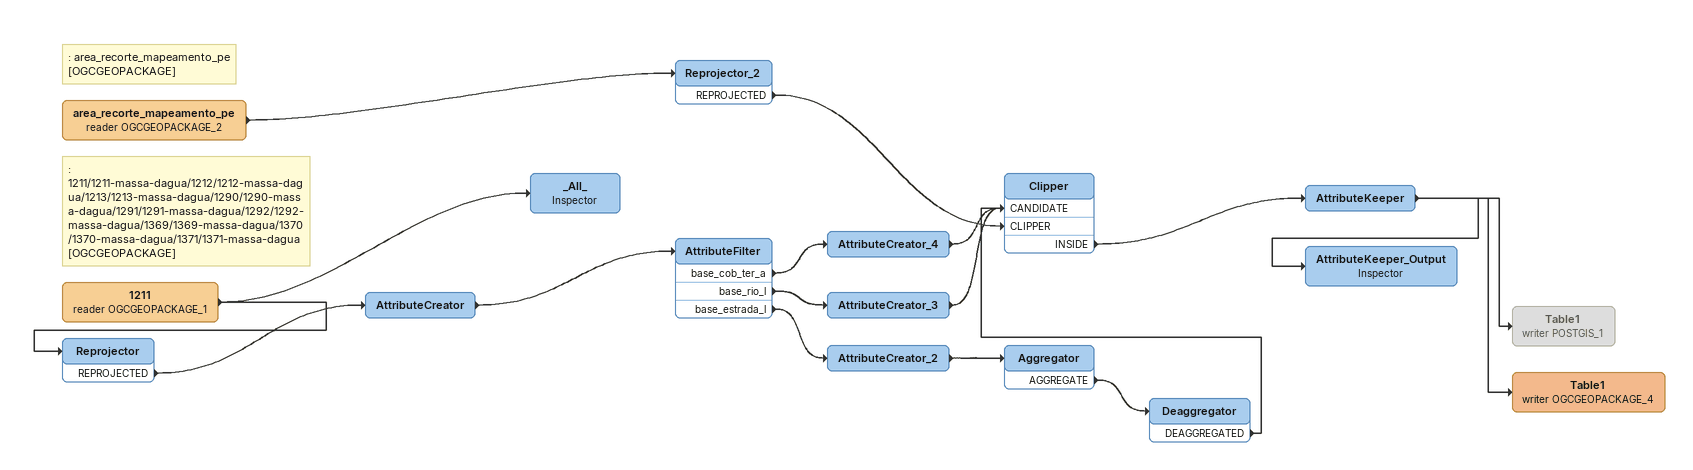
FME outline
Note: : area_recorte_mapeamento_pe [OGCGEOPACKAGE]
area_recorte_mapeamento_pe (reader OGCGEOPACKAGE_2)
    -> Reprojector_2
Reprojector_2
    REPROJECTED -> Clipper [CLIPPER]
Note: : 1211/1211-massa-dagua/1212/1212-massa-dagua/1213/1213-massa-dagua/1290/1290-massa-dagua/1291/1291-massa-dagua/1292/1292-massa-dagua/1369/1369-massa-dagua/1370/1370-massa-dagua/1371/1371-massa-dagua [OGCGEOPACKAGE]
1211 (reader OGCGEOPACKAGE_1)
    -> _All_
    -> Reprojector
_All_: Inspector
Reprojector
    REPROJECTED -> AttributeCreator
AttributeCreator
    -> AttributeFilter
AttributeFilter
    base_cob_ter_a -> AttributeCreator_4
    base_rio_l -> AttributeCreator_3
    base_estrada_l -> AttributeCreator_2
AttributeCreator_4
    -> Clipper [CANDIDATE]
AttributeCreator_3
    -> Clipper [CANDIDATE]
AttributeCreator_2
    -> Aggregator
Aggregator
    AGGREGATE -> Deaggregator
Deaggregator
    DEAGGREGATED -> Clipper [CANDIDATE]
Clipper
    INSIDE -> AttributeKeeper
AttributeKeeper
    -> AttributeKeeper_Output
    -> Table1 (writer POSTGIS_1)
    -> Table1 (writer OGCGEOPACKAGE_4)
AttributeKeeper_Output: Inspector
Table1 (writer POSTGIS_1) [off]
Table1 (writer OGCGEOPACKAGE_4)
